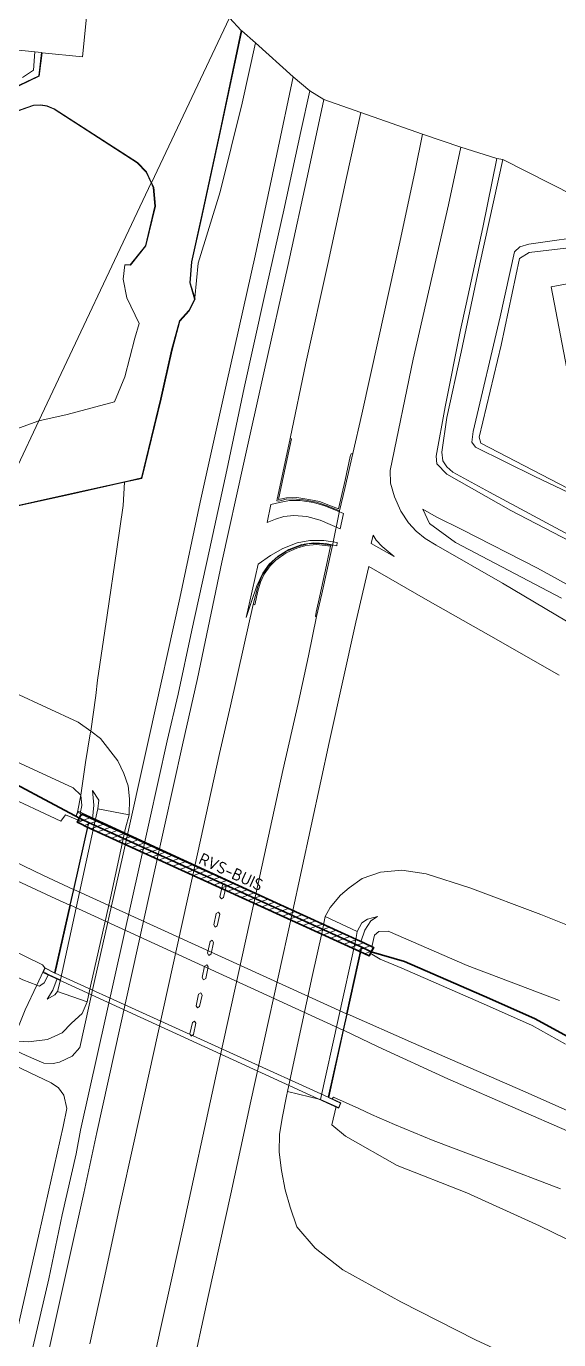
# Model space of a CAD drawing. Header units: metres. Extents: x 112942 to 118371, y 496117 to 499046.
# Drawn here: x 114847.9 to 114960.1, y 497729.2 to 498006 of the extents above; entities that cross this region are included whole.
import ezdxf
from ezdxf.enums import TextEntityAlignment as Align

# ---------------------------------------------------------------- set-up
doc = ezdxf.new("R2010")
doc.units = ezdxf.units.M
for name, color, linetype, lineweight in [('B-WE-OG-TOPOKAART-G', 7, 'Continuous', 18), ('N-WE-KL-DATA_GLASVEZEL-G', 90, 'KL-GLASVEZEL-N', 35), ('N-WE-KL-DATA_KABELGOOT-A', 92, 'Continuous', 18), ('N-WE-KL-DATA_KABELGOOT-G', 90, 'Continuous', 35), ('N-WE-KL-DATA_KABELGOOT-T25', 7, 'Continuous', 25)]:
    doc.layers.add(name, color=color, linetype=linetype, lineweight=lineweight)
doc.styles.add('NLCS-ISO-T25', font='NLCS-ISO.ttf', dxfattribs={"height": 2.5})
doc.linetypes.add('KL-GLASVEZEL-N', pattern='A,4,-1,[101,NLCS.SHX,S=0.5,R=0,X=0,Y=0],-1,4,-1,["G",Standard,S=1,R=0,X=-0.25,Y=-0.5],-1.5', length=12.5)

msp = doc.modelspace()

# ---------------------------------------------------------------- hatches: boundary and pattern name
at = {"layer": 'N-WE-KL-DATA_KABELGOOT-A'}
h = msp.add_hatch(dxfattribs=at)
h.set_pattern_fill('ANSI31', color=256, scale=0.35, style=0)
h.set_pattern_definition([(20, (114185.2475, 497589.5624), (-0.3800699, 1.0442334), [])])
h.paths.add_polyline_path([(114859.554, 497840.059), (114860.274, 497839.706), (114861.456, 497839.127), (114919.031, 497812.855), (114921.047, 497811.894), (114920.186, 497810.088), (114918.185, 497811.043), (114860.602, 497837.319), (114859.394, 497837.91), (114858.674, 497838.262)])

# ---------------------------------------------------------------- linework, layer by layer
at = {"layer": 'B-WE-OG-TOPOKAART-G', "elevation": 0.499}
msp.add_lwpolyline([(114925.401, 497894.316), (114920.598, 497897.038), (114920.986, 497898.754), (114921.645, 497897.756), (114922.874, 497896.356), (114925.401, 497894.316)], close=True, dxfattribs=at)
at = {"layer": 'B-WE-OG-TOPOKAART-G'}
for points in [[(114862.149, 498023.489, -1.095), (114859.793, 497999.578, -1.095), (114851.242, 498000.467, -1.095), (114851.16, 498000.476, -0.643), (114849.757, 498000.622, -0.443), (114811.732, 498004.578, -0.262), (114810.122, 497988.109, -0.262), (114807.377, 497988.418, -0.262), (114807.041, 497987.426, -0.262), (114805.841, 497986.045, -0.262), (114804.454, 497985.344, -0.262), (114802.83, 497985.244, -0.262), (114800.857, 497985.732, -0.262), (114799.769, 497986.811, -0.262), (114799.015, 497988.278, -0.262), (114798.91, 497989.283, -0.262), (114796.215, 497989.492, -0.262), (114797.785, 498005.897, -0.262), (114743.025, 498011.277, -0.262)], [(114842.243, 497991.529, -1.095), (114850.668, 497995.505, -1.095), (114851.242, 498000.467, -1.095), (114859.793, 497999.578, -1.095), (114862.149, 498023.489, -1.095)], [(114882.71, 497956.382, -1.058), (114882.377, 497951.944, -1.058), (114883.379, 497948.505, -1.058), (114882.173, 497946.118, -1.058), (114880.197, 497943.958, -1.058), (114878.546, 497937.823, -1.058), (114876.231, 497927.449, -1.058), (114872.219, 497910.828, -1.058), (114868.592, 497910.019, -1.058), (114857.456, 497907.535, -1.058), (114841.654, 497904.052, -1.058), (114850.591, 497922.844, -0.802), (114856.508, 497924.184, -0.813), (114866.531, 497926.852, -0.813), (114868.695, 497932.15, -0.813), (114870.789, 497940.326, -0.831), (114871.682, 497943.374, -0.954), (114869.077, 497948.793, -0.92), (114868.318, 497952.709, -0.891), (114868.683, 497955.733, -0.831), (114869.787, 497955.724, -0.83), (114869.865, 497955.662, -1.058), (114873.107, 497959.746, -1.058), (114875.141, 497968.12, -1.058), (114874.762, 497972.114, -1.058), (114874.32, 497973.068, -1.058), (114890.771, 498007.823, -0.908), (114893.23, 498005.117, -1.058), (114888.702, 497983.684, -1.058), (114884.765, 497965.564, -1.058), (114882.71, 497956.382, -1.058)], [(114890.771, 498007.823, -0.908), (114874.32, 497973.068, -1.058), (114873.282, 497975.33, -1.095), (114871.353, 497977.315, -1.095), (114853.825, 497988.632, -1.095), (114852.288, 497989.29, -1.095), (114850.956, 497989.512, -1.095), (114849.427, 497989.437, -1.095), (114842.125, 497986.878, -1.095)], [(114811.732, 498004.578, -0.262), (114849.757, 498000.622, -0.443), (114849.442, 497996.79, -0.353), (114847.133, 497995.223, -0.347)], [(114841.654, 497904.052, -1.058), (114857.456, 497907.535, -1.058), (114868.592, 497910.019, -1.058), (114872.219, 497910.828, -1.058), (114876.231, 497927.449, -1.058), (114878.546, 497937.823, -1.058), (114880.197, 497943.958, -1.058), (114882.173, 497946.118, -1.058), (114883.379, 497948.505, -1.058), (114882.377, 497951.944, -1.058), (114882.71, 497956.382, -1.058), (114884.765, 497965.564, -1.058), (114888.702, 497983.684, -1.058), (114893.23, 498005.117, -1.058), (114893.317, 498005.043, -0.909), (114888.8, 497983.663, -0.86), (114884.863, 497965.542, -0.847), (114882.809, 497956.367, -0.893), (114882.478, 497951.955, -0.903), (114883.406, 497948.771, -0.909), (114883.486, 497948.495, -0.91), (114882.256, 497946.061, -0.91)], [(114893.317, 498005.043, -0.909), (114896.226, 498002.562, -0.29), (114893.386, 497989.85, -0.353), (114888.775, 497971.124, -0.407), (114884.144, 497956.119, -0.683), (114883.406, 497948.771, -0.909), (114882.478, 497951.955, -0.903), (114882.809, 497956.367, -0.893), (114884.863, 497965.542, -0.847), (114888.8, 497983.663, -0.86), (114893.317, 498005.043, -0.909)], [(114896.226, 498002.562, -0.29), (114904.15, 497995.367, 0.177), (114900.713, 497979.104, 0.22), (114896.124, 497957.682, 0.187), (114890.194, 497931.013, 0.203), (114884.573, 497905.738, 0.19), (114880.251, 497885.475, 0.21), (114873.875, 497856.559, 0.27), (114868.172, 497830.88, 0.22), (114862.243, 497804.491, 0.22), (114859.231, 497790.771, 0.24), (114857.615, 497789, 0.23), (114854.953, 497787.67, 0.22), (114853.614, 497787.416, 0.27), (114851.586, 497787.504, 0.31), (114847.924, 497789.091, 0.33), (114838.334, 497793.512, 0.33)], [(114844.956, 497792.232, 0.397), (114848.389, 497791.987, 0.363), (114852.387, 497792.514, 0.333), (114855.481, 497793.91, 0.323), (114857.462, 497795.908, 0.45), (114859.667, 497797.945, 0.25), (114860.726, 497800.432, 0.29), (114861.458, 497803.723, 0.22), (114865.659, 497822.347, 0.26), (114868.837, 497837.053, 0.14), (114869.598, 497839.8, 0.26), (114869.684, 497843.223, 0.3), (114869.357, 497845.971, 0.26), (114868.485, 497848.527, 0.18), (114867.194, 497851.233, 0.11), (114863.566, 497855.932, 0.117), (114861.489, 497857.434, 0.107), (114862.54, 497864.971, 0.07), (114862.942, 497868.188, 0.01), (114864.99, 497881.937, -0.13), (114867.019, 497895.794, -0.3), (114868.326, 497905.054, -0.373), (114868.586, 497909.915, -0.876), (114868.614, 497909.921, -0.876), (114872.302, 497910.744, -0.887), (114876.328, 497927.426, -0.89), (114878.643, 497937.799, -0.86), (114880.287, 497943.908, -0.847), (114882.256, 497946.061, -0.91), (114883.486, 497948.495, -0.91), (114883.406, 497948.771, -0.909), (114884.144, 497956.119, -0.683), (114888.775, 497971.124, -0.407), (114893.386, 497989.85, -0.353), (114896.226, 498002.562, -0.29)], [(114842.201, 497991.619, -1.095), (114842.678, 497991.844, -0.716), (114850.576, 497995.571, -0.664), (114851.16, 498000.476, -0.643), (114851.242, 498000.467, -1.095), (114850.668, 497995.505, -1.095), (114842.243, 497991.529, -1.095), (114842.201, 497991.619, -1.095)], [(114847.133, 497995.223, -0.347), (114849.442, 497996.79, -0.353), (114849.757, 498000.622, -0.443), (114851.16, 498000.476, -0.643), (114850.576, 497995.571, -0.664), (114842.678, 497991.844, -0.716)], [(114838.334, 497793.512, 0.33), (114847.924, 497789.091, 0.33), (114851.586, 497787.504, 0.31), (114853.614, 497787.416, 0.27), (114854.953, 497787.67, 0.22), (114857.615, 497789, 0.23), (114859.231, 497790.771, 0.24), (114862.243, 497804.491, 0.22), (114868.172, 497830.88, 0.22), (114873.875, 497856.559, 0.27), (114880.251, 497885.475, 0.21), (114884.573, 497905.738, 0.19), (114890.194, 497931.013, 0.203), (114896.124, 497957.682, 0.187), (114900.713, 497979.104, 0.22), (114904.15, 497995.367, 0.177)], [(114904.15, 497995.367, 0.177), (114907.694, 497992.397, 0.323), (114905.751, 497983.864, 0.317), (114902.155, 497967.258, 0.323), (114898.075, 497948.903, 0.323), (114893.857, 497929.861, 0.347), (114890.152, 497912.463, 0.353), (114886.541, 497895.691, 0.373), (114882.777, 497878.749, 0.333), (114879.909, 497865.284, 0.393), (114877.624, 497855.444, 0.33), (114871.911, 497829.717, 0.31), (114859.345, 497773.39, 0.3), (114858.41, 497768.381, 0.323), (114855.504, 497755.52, 0.33), (114852.688, 497742.009, 0.363), (114849.282, 497727.537, 0.353)], [(114849.282, 497727.537, 0.353), (114852.688, 497742.009, 0.363), (114855.504, 497755.52, 0.33), (114858.41, 497768.381, 0.323), (114859.345, 497773.39, 0.3), (114871.911, 497829.717, 0.31), (114877.624, 497855.444, 0.33), (114879.909, 497865.284, 0.393), (114882.777, 497878.749, 0.333), (114886.541, 497895.691, 0.373), (114890.152, 497912.463, 0.353), (114893.857, 497929.861, 0.347), (114898.075, 497948.903, 0.323), (114902.155, 497967.258, 0.323), (114905.751, 497983.864, 0.317), (114907.694, 497992.397, 0.323)], [(114907.694, 497992.397, 0.323), (114910.588, 497990.606, 0.48), (114907.366, 497975.507, 0.523), (114903.088, 497955.794, 0.543), (114898.136, 497933.613, 0.57), (114893.673, 497913.74, 0.56), (114889.138, 497893.095, 0.547), (114883.987, 497868.601, 0.55), (114880.803, 497854.601, 0.48), (114875.138, 497828.855, 0.48), (114862.751, 497772.891, 0.49), (114860.02, 497760.093, 0.553), (114856.601, 497744.641, 0.523), (114850.873, 497718.728, 0.497)], [(114850.873, 497718.728, 0.497), (114856.601, 497744.641, 0.523), (114860.02, 497760.093, 0.553), (114862.751, 497772.891, 0.49), (114875.138, 497828.855, 0.48), (114880.803, 497854.601, 0.48), (114883.987, 497868.601, 0.55), (114889.138, 497893.095, 0.547), (114893.673, 497913.74, 0.56), (114898.136, 497933.613, 0.57), (114903.088, 497955.794, 0.543), (114907.366, 497975.507, 0.523), (114910.588, 497990.606, 0.48)], [(114910.588, 497990.606, 0.48), (114918.394, 497987.884, 0.66), (114915.415, 497974.163, 0.737), (114911.556, 497956.223, 0.727), (114906.788, 497935.016, 0.723), (114903.53, 497919.147, 0.717), (114900.717, 497906.013, 0.763), (114901.137, 497905.942, 0.763), (114902.673, 497906.338, 0.767), (114904.079, 497906.416, 0.76), (114906.307, 497906.222, 0.747), (114909.101, 497905.727, 0.753), (114911.294, 497904.965, 0.747), (114913.93, 497903.911, 0.727), (114912.423, 497896.615, 0.727), (114909.61, 497897.045, 0.757), (114907.263, 497896.97, 0.757), (114904.992, 497896.333, 0.767), (114902.638, 497895.301, 0.793), (114900.466, 497893.852, 0.787), (114898.966, 497892.331, 0.797), (114897.605, 497890.329, 0.8), (114896.675, 497887.935, 0.77), (114895.751, 497884.171, 0.74), (114893.729, 497875.382, 0.713), (114890.954, 497862.798, 0.697), (114888.665, 497852.743, 0.63), (114882.897, 497826.507, 0.61), (114870.627, 497771.051, 0.66), (114867.621, 497757.398, 0.747), (114864.314, 497742.052, 0.723), (114861.334, 497728.342, 0.73)], [(114844.093, 497987.462, -0.719), (114849.446, 497989.337, -0.719), (114850.95, 497989.412, -0.719), (114852.26, 497989.193, -0.719), (114853.778, 497988.544, -0.763), (114871.29, 497977.237, -0.763), (114873.202, 497975.269, -0.763), (114874.229, 497973.026, -0.814), (114850.591, 497922.844, -0.802), (114838.662, 497918.605, -0.897)], [(114844.093, 497987.462, -0.719), (114842.158, 497986.784, -1.095), (114842.125, 497986.878, -1.095), (114849.427, 497989.437, -1.095), (114850.956, 497989.512, -1.095), (114852.288, 497989.29, -1.095), (114853.825, 497988.632, -1.095), (114871.353, 497977.315, -1.095), (114873.282, 497975.33, -1.095), (114874.32, 497973.068, -1.058), (114874.229, 497973.026, -0.814), (114873.202, 497975.269, -0.763), (114871.29, 497977.237, -0.763), (114853.778, 497988.544, -0.763), (114852.26, 497989.193, -0.719), (114850.95, 497989.412, -0.719), (114849.446, 497989.337, -0.719), (114844.093, 497987.462, -0.719)], [(114918.394, 497987.884, 0.66), (114931.427, 497983.304, 0.537), (114929.881, 497975.633, 0.593), (114926.614, 497960.5, 0.587), (114922.132, 497940.146, 0.633), (114918.655, 497924.305, 0.7), (114916.702, 497916.007, 0.747), (114916.383, 497915.932, 0.76), (114916.192, 497915.344, 0.843), (114915.091, 497910.353, 0.833), (114913.694, 497904.305, 0.853), (114911.691, 497905.081, 0.847), (114909.676, 497905.848, 0.857), (114907.485, 497906.326, 0.87), (114904.93, 497906.687, 0.877), (114902.759, 497906.64, 0.83), (114901.055, 497906.278, 0.863), (114902.099, 497911.274, 0.853), (114903.791, 497919.061, 0.81), (114903.53, 497919.147, 0.717), (114906.788, 497935.016, 0.723), (114911.556, 497956.223, 0.727), (114915.415, 497974.163, 0.737), (114918.394, 497987.884, 0.66)], [(114873.481, 497718.942, 0.7), (114876.151, 497731.112, 0.72), (114878.603, 497742.202, 0.72), (114880.956, 497753.026, 0.733), (114883.534, 497764.676, 0.747), (114885.128, 497772.119, 0.763), (114888.696, 497788.588, 0.65), (114895.769, 497820.887, 0.65), (114902.011, 497849.211, 0.65), (114905.193, 497863.307, 0.737), (114907.384, 497873.312, 0.763), (114909.092, 497881.604, 0.77), (114910.183, 497886.426, 0.75), (114912.423, 497896.615, 0.727), (114913.93, 497903.911, 0.727), (114915.006, 497908.608, 0.727), (114916.702, 497916.007, 0.747), (114918.655, 497924.305, 0.7), (114922.132, 497940.146, 0.633), (114926.614, 497960.5, 0.587), (114929.881, 497975.633, 0.593), (114931.427, 497983.304, 0.537), (114939.487, 497980.535, 0.59), (114936.902, 497968.379, 0.614), (114929.461, 497935.85, 0.554), (114924.566, 497912.375, 0.494), (114924.651, 497909.73, 0.491), (114925.513, 497906.857, 0.485), (114926.847, 497903.87, 0.506), (114928.423, 497901.365, 0.515), (114930.087, 497899.596, 0.5), (114931.976, 497898.086, 0.509), (114934.315, 497896.694, 0.539), (114948.232, 497888.65, 0.71), (114964.013, 497879.332, 1.031)], [(114964.013, 497879.332, 1.031), (114948.232, 497888.65, 0.71), (114934.315, 497896.694, 0.539), (114931.976, 497898.086, 0.509), (114930.087, 497899.596, 0.5), (114928.423, 497901.365, 0.515), (114926.847, 497903.87, 0.506), (114925.513, 497906.857, 0.485), (114924.651, 497909.73, 0.491), (114924.566, 497912.375, 0.494), (114929.461, 497935.85, 0.554), (114936.902, 497968.379, 0.614), (114939.487, 497980.535, 0.59), (114947.076, 497978.199, -0.529), (114944.085, 497963.609, -0.485), (114940.582, 497947.485, -0.534), (114939.439, 497942.081, -0.644), (114936.162, 497925.798, -0.609), (114934.257, 497915.455, -0.609), (114934.45, 497913.834, -0.609), (114936.539, 497911.631, -0.609), (114950.033, 497903.945, -0.739), (114969.596, 497893.756, -0.718)], [(114969.596, 497893.756, -0.718), (114950.033, 497903.945, -0.739), (114936.539, 497911.631, -0.609), (114934.45, 497913.834, -0.609), (114934.257, 497915.455, -0.609), (114936.162, 497925.798, -0.609), (114939.439, 497942.081, -0.644), (114940.582, 497947.485, -0.534), (114944.085, 497963.609, -0.485), (114947.076, 497978.199, -0.529)], [(114947.076, 497978.199, -0.529), (114948.351, 497977.965, -1.07), (114943.483, 497955.966, -1.07), (114939.529, 497937.382, -1.07), (114936.559, 497923.576, -1.07), (114935.51, 497916.295, -1.07), (114935.662, 497914.424, -1.07), (114936.5, 497913.198, -1.07), (114937.818, 497912.052, -1.07), (114945.487, 497907.837, -1.07), (114963.174, 497898.358, -1.07)], [(114963.174, 497898.358, -1.07), (114945.487, 497907.837, -1.07), (114937.818, 497912.052, -1.07), (114936.5, 497913.198, -1.07), (114935.662, 497914.424, -1.07), (114935.51, 497916.295, -1.07), (114936.559, 497923.576, -1.07), (114939.529, 497937.382, -1.07), (114943.483, 497955.966, -1.07), (114948.351, 497977.965, -1.07), (114978.551, 497962.627, -1.07)], [(114850.591, 497922.844, -0.802), (114874.229, 497973.026, -0.814), (114874.664, 497972.088, -0.82), (114875.04, 497968.127, -0.83), (114873.015, 497959.791, -0.83), (114869.787, 497955.724, -0.83), (114868.683, 497955.733, -0.831), (114868.318, 497952.709, -0.891), (114869.077, 497948.793, -0.92), (114871.682, 497943.374, -0.954), (114870.789, 497940.326, -0.831), (114868.695, 497932.15, -0.813), (114866.531, 497926.852, -0.813), (114856.508, 497924.184, -0.813), (114850.591, 497922.844, -0.802)], [(114874.229, 497973.026, -0.814), (114874.32, 497973.068, -1.058), (114874.762, 497972.114, -1.058), (114875.141, 497968.12, -1.058), (114873.107, 497959.746, -1.058), (114869.865, 497955.662, -1.058), (114869.787, 497955.724, -0.83), (114873.015, 497959.791, -0.83), (114875.04, 497968.127, -0.83), (114874.664, 497972.088, -0.82), (114874.229, 497973.026, -0.814)], [(114970.765, 497903.726, -1.07), (114955.049, 497911.136, -1.07), (114942.591, 497917.292, -1.07), (114941.765, 497918.367, -1.07), (114942.07, 497920.596, -1.07), (114947.74, 497944.771, -1.07), (114950.819, 497958.513, -1.07), (114951.922, 497959.532, -1.07), (114953.84, 497960.109, -1.07), (114967.624, 497962.088, -1.07)], [(114967.624, 497962.088, -1.07), (114953.84, 497960.109, -1.07), (114951.922, 497959.532, -1.07), (114950.819, 497958.513, -1.07), (114947.74, 497944.771, -1.07), (114942.07, 497920.596, -1.07), (114941.765, 497918.367, -1.07), (114942.591, 497917.292, -1.07), (114955.049, 497911.136, -1.07), (114970.765, 497903.726, -1.07)], [(114967.541, 497959.949, -0.747), (114953.873, 497958.349, -0.721), (114951.849, 497957.11, -0.652), (114947.995, 497938.837, -0.649), (114943.317, 497919.433, -0.693), (114943.706, 497918.159, -0.718), (114961.963, 497908.692, -0.765)], [(114961.963, 497908.692, -0.765), (114943.706, 497918.159, -0.718), (114943.317, 497919.433, -0.693), (114947.995, 497938.837, -0.649), (114951.849, 497957.11, -0.652), (114953.873, 497958.349, -0.721), (114967.541, 497959.949, -0.747)], [(115059.089, 497917.64, -1.018), (115063.75, 497894.161, -0.88), (115043.229, 497890.135, -0.943), (115042.703, 497890.02, -0.982), (115042.355, 497889.944, -1.007), (115039.31, 497889.506, -0.964), (115039.048, 497889.468, -0.96), (115031.429, 497887.983, -0.94), (114968.807, 497912.301, -1.058), (114966.056, 497911.916, -0.92), (114958.497, 497951.13, -1.098), (114989.077, 497956.805, -1.037), (115059.089, 497917.64, -1.018)], [(114989.077, 497956.805, -1.037), (114958.497, 497951.13, -1.098), (114966.056, 497911.916, -0.92)], [(114882.256, 497946.061, -0.91), (114880.287, 497943.908, -0.847), (114878.643, 497937.799, -0.86), (114876.328, 497927.426, -0.89), (114872.302, 497910.744, -0.887), (114868.614, 497909.921, -0.876), (114868.586, 497909.915, -0.876), (114857.478, 497907.437, -0.843), (114841.676, 497903.954, -0.879)], [(114838.662, 497918.605, -0.897), (114850.591, 497922.844, -0.802), (114841.654, 497904.052, -1.058)], [(114913.93, 497903.911, 0.727), (114911.294, 497904.965, 0.747), (114909.101, 497905.727, 0.753), (114906.307, 497906.222, 0.747), (114904.079, 497906.416, 0.76), (114902.673, 497906.338, 0.767), (114901.137, 497905.942, 0.763), (114900.717, 497906.013, 0.763), (114903.53, 497919.147, 0.717), (114903.791, 497919.061, 0.81), (114902.099, 497911.274, 0.853), (114901.055, 497906.278, 0.863), (114902.759, 497906.64, 0.83), (114904.93, 497906.687, 0.877), (114907.485, 497906.326, 0.87), (114909.676, 497905.848, 0.857), (114911.691, 497905.081, 0.847), (114913.694, 497904.305, 0.853), (114915.091, 497910.353, 0.833), (114916.192, 497915.344, 0.843), (114916.383, 497915.932, 0.76), (114916.702, 497916.007, 0.747), (114915.006, 497908.608, 0.727), (114913.93, 497903.911, 0.727)], [(114841.676, 497903.954, -0.879), (114857.478, 497907.437, -0.843), (114868.586, 497909.915, -0.876), (114868.326, 497905.054, -0.373), (114867.019, 497895.794, -0.3), (114864.99, 497881.937, -0.13), (114862.942, 497868.188, 0.01), (114862.54, 497864.971, 0.07), (114861.489, 497857.434, 0.107), (114858.853, 497859.34, 0.01), (114838.742, 497868.622, -0.027), (114827.355, 497873.84, -0.043), (114841.676, 497903.954, -0.879)], [(114914.772, 497903.314, 0.733), (114914.067, 497900.118, 0.733), (114909.819, 497901.924, 0.743), (114907.054, 497902.685, 0.747), (114904.303, 497902.942, 0.753), (114902.211, 497902.719, 0.76), (114900.401, 497902.179, 0.76), (114898.688, 497901.42, 0.707), (114899.476, 497905.233, 0.73), (114901.27, 497905.684, 0.76), (114903.372, 497906.095, 0.753), (114905.596, 497906.088, 0.753), (114908.413, 497905.666, 0.733), (114910.853, 497904.951, 0.733), (114913.397, 497903.914, 0.733), (114914.772, 497903.314, 0.733)], [(114982.827, 497876.866, -0.145), (114955.659, 497891.83, -0.247), (114939.669, 497899.994, -0.229), (114934.313, 497902.637, -0.146), (114931.483, 497904.293, 0.108), (114932.857, 497901.208, 0.312), (114938.374, 497897.221, 0.41), (114960.682, 497885.522, 0.542)], [(114960.682, 497885.522, 0.542), (114938.374, 497897.221, 0.41), (114932.857, 497901.208, 0.312), (114931.483, 497904.293, 0.108), (114934.313, 497902.637, -0.146), (114939.669, 497899.994, -0.229), (114955.659, 497891.83, -0.247), (114982.827, 497876.866, -0.145)], [(114861.334, 497728.342, 0.73), (114864.314, 497742.052, 0.723), (114867.621, 497757.398, 0.747), (114870.627, 497771.051, 0.66), (114882.897, 497826.507, 0.61), (114888.665, 497852.743, 0.63), (114890.954, 497862.798, 0.697), (114893.729, 497875.382, 0.713), (114895.751, 497884.171, 0.74), (114896.059, 497884.13, 0.853), (114896.688, 497886.942, 0.847), (114897.266, 497888.891, 0.833), (114898.074, 497890.592, 0.85), (114899.304, 497892.291, 0.847), (114900.509, 497893.497, 0.867), (114902.69, 497895.033, 0.87), (114904.902, 497896.07, 0.863), (114906.821, 497896.632, 0.853), (114909.133, 497896.838, 0.833), (114912.032, 497896.448, 0.86), (114911.186, 497892.435, 0.867), (114909.765, 497886.004, 0.883)], [(114894.255, 497881.401, 0.727), (114896.791, 497892.687, 0.743), (114899.352, 497894.491, 0.743), (114901.954, 497895.945, 0.773), (114905.011, 497897.16, 0.76), (114907.665, 497897.647, 0.747), (114910.632, 497897.634, 0.717), (114913.433, 497897.224, 0.697), (114913.328, 497896.511, 0.697), (114910.962, 497897.056, 0.7), (114908.525, 497897.181, 0.727), (114905.966, 497896.801, 0.743), (114903.229, 497895.753, 0.77), (114900.992, 497894.364, 0.787), (114899.09, 497892.652, 0.78), (114897.763, 497890.778, 0.777), (114896.466, 497888.117, 0.777), (114895.34, 497884.809, 0.777), (114894.255, 497881.401, 0.727)], [(114912.423, 497896.615, 0.727), (114910.183, 497886.426, 0.75), (114909.092, 497881.604, 0.77), (114908.852, 497881.65, 0.77), (114909.026, 497882.525, 0.883), (114909.765, 497886.004, 0.883), (114911.186, 497892.435, 0.867), (114912.032, 497896.448, 0.86), (114909.133, 497896.838, 0.833), (114906.821, 497896.632, 0.853), (114904.902, 497896.07, 0.863), (114902.69, 497895.033, 0.87), (114900.509, 497893.497, 0.867), (114899.304, 497892.291, 0.847), (114898.074, 497890.592, 0.85), (114897.266, 497888.891, 0.833), (114896.688, 497886.942, 0.847), (114896.059, 497884.13, 0.853), (114895.751, 497884.171, 0.74), (114896.675, 497887.935, 0.77), (114897.605, 497890.329, 0.8), (114898.966, 497892.331, 0.797), (114900.466, 497893.852, 0.787), (114902.638, 497895.301, 0.793), (114904.992, 497896.333, 0.767), (114907.263, 497896.97, 0.757), (114909.61, 497897.045, 0.757), (114912.423, 497896.615, 0.727)], [(114882.525, 497721.195, 0.452), (114886.244, 497738.292, 0.5), (114890.992, 497759.97, 0.518), (114895.237, 497779.449, 0.52), (114903.844, 497818.704, 0.53), (114909.98, 497846.946, 0.52), (114911.731, 497855.05, 0.521), (114917.35, 497880.452, 0.512), (114920.069, 497892.159, 0.458), (114932.032, 497885.311, 0.527), (114945.809, 497877.495, 0.608), (114960.222, 497869.257, 0.965)], [(114960.222, 497869.257, 0.965), (114945.809, 497877.495, 0.608), (114932.032, 497885.311, 0.527), (114920.069, 497892.159, 0.458), (114917.35, 497880.452, 0.512), (114911.731, 497855.05, 0.521), (114909.98, 497846.946, 0.52), (114903.844, 497818.704, 0.53), (114895.237, 497779.449, 0.52), (114890.992, 497759.97, 0.518), (114886.244, 497738.292, 0.5), (114882.525, 497721.195, 0.452)], [(114909.765, 497886.004, 0.883), (114909.026, 497882.525, 0.883), (114908.852, 497881.65, 0.77), (114909.092, 497881.604, 0.77), (114907.384, 497873.312, 0.763), (114905.193, 497863.307, 0.737), (114902.011, 497849.211, 0.65), (114895.769, 497820.887, 0.65), (114888.696, 497788.588, 0.65), (114885.128, 497772.119, 0.763), (114883.534, 497764.676, 0.747), (114880.956, 497753.026, 0.733), (114878.603, 497742.202, 0.72), (114876.151, 497731.112, 0.72), (114873.481, 497718.942, 0.7)], [(114827.355, 497873.84, -0.043), (114838.742, 497868.622, -0.027), (114858.853, 497859.34, 0.01), (114861.489, 497857.434, 0.107), (114861.414, 497856.893, 0.303), (114860.387, 497850.888, 3.08), (114859.386, 497843.971, 6.376), (114857.784, 497845.551, 6.26), (114831.852, 497857.494, 6.203), (114821.837, 497862.181, 6.2), (114827.355, 497873.84, -0.043)], [(114821.837, 497862.181, 6.2), (114831.852, 497857.494, 6.203), (114857.784, 497845.551, 6.26), (114859.386, 497843.971, 6.376), (114858.717, 497840.378, 6.454), (114858.394, 497839.513, 6.526), (114859.834, 497838.808, 6.548), (114859.437, 497838.528, 6.572), (114856.149, 497839.864, 6.527), (114855.209, 497838.511, 6.554), (114830.56, 497849.986, 6.62), (114818.738, 497855.635, 6.615), (114821.837, 497862.181, 6.2)], [(114862.974, 497841.114, 4.871), (114863.182, 497842.954, 4.758), (114861.87, 497844.942, 4.741), (114862.124, 497841.873, 4.709), (114861.864, 497838.887, 4.71), (114859.308, 497840.098, 6.379), (114859.607, 497841.804, 6.49), (114859.386, 497843.971, 6.376), (114860.387, 497850.888, 3.08), (114861.414, 497856.893, 0.303), (114861.489, 497857.434, 0.107), (114863.566, 497855.932, 0.117), (114867.194, 497851.233, 0.11), (114868.485, 497848.527, 0.18), (114869.357, 497845.971, 0.26), (114869.684, 497843.223, 0.3), (114869.598, 497839.8, 0.26), (114862.974, 497841.114, 4.871)], [(114818.738, 497855.635, 6.615), (114830.56, 497849.986, 6.62), (114855.209, 497838.511, 6.554), (114856.149, 497839.864, 6.527), (114859.437, 497838.528, 6.572), (114859.834, 497838.808, 6.548), (114861.029, 497838.223, 6.613), (114857.859, 497824.128, 6.903), (114851.581, 497827.078, 6.803), (114841.17, 497832.031, 6.788), (114820.808, 497841.47, 6.885), (114813.641, 497844.866, 6.904), (114818.738, 497855.635, 6.615)], [(114813.641, 497844.866, 6.904), (114820.808, 497841.47, 6.885), (114841.17, 497832.031, 6.788), (114851.581, 497827.078, 6.803), (114857.859, 497824.128, 6.903), (114857.114, 497820.813, 6.897), (114854.179, 497822.138, 6.812), (114847.959, 497825, 6.821), (114838.224, 497829.54, 6.845), (114825.295, 497835.721, 6.873), (114812.298, 497842.027, 6.871), (114813.641, 497844.866, 6.904)], [(114859.386, 497843.971, 6.376), (114859.607, 497841.804, 6.49), (114859.308, 497840.098, 6.379), (114858.717, 497840.378, 6.454), (114859.386, 497843.971, 6.376)], [(114862.974, 497841.114, 4.871), (114862.467, 497838.62, 4.709), (114861.864, 497838.887, 4.71), (114862.124, 497841.873, 4.709), (114861.87, 497844.942, 4.741), (114863.182, 497842.954, 4.758), (114862.974, 497841.114, 4.871)], [(114812.298, 497842.027, 6.871), (114825.295, 497835.721, 6.873), (114838.224, 497829.54, 6.845), (114847.959, 497825, 6.821), (114854.179, 497822.138, 6.812), (114857.114, 497820.813, 6.897), (114853.896, 497806.505, 6.617), (114851.853, 497807.579, 6.667), (114851.339, 497808.212, 6.476), (114833.515, 497816.895, 6.521), (114811.629, 497827.561, 6.624), (114806.568, 497829.922, 6.62), (114812.298, 497842.027, 6.871)], [(114913.69, 497778.026, 6.637), (114851.414, 497806.6, 6.78), (114851.875, 497807.511, 6.667), (114853.93, 497806.43, 6.617), (114857.163, 497820.802, 6.897), (114857.908, 497824.117, 6.903), (114861.086, 497838.251, 6.613), (114858.457, 497839.538, 6.526), (114858.86, 497840.616, 6.72), (114921.209, 497811.853, 6.667), (114920.721, 497810.997, 6.587), (114918.573, 497812.021, 6.6), (114915.475, 497797.9, 6.86), (114914.715, 497794.436, 6.794), (114911.604, 497780.255, 6.497), (114914.13, 497779.075, 6.517), (114913.69, 497778.026, 6.637)], [(114862.467, 497838.62, 4.709), (114855.11, 497805.031, 4.672), (114854.393, 497805.363, 4.724), (114852.576, 497806.205, 6.41), (114851.458, 497806.797, 6.479), (114851.853, 497807.579, 6.667), (114853.896, 497806.505, 6.617), (114857.114, 497820.813, 6.897), (114857.859, 497824.128, 6.903), (114861.029, 497838.223, 6.613), (114859.834, 497838.808, 6.548), (114858.394, 497839.513, 6.526), (114858.717, 497840.378, 6.454), (114859.308, 497840.098, 6.379), (114861.864, 497838.887, 4.71), (114862.467, 497838.62, 4.709)], [(114854.5, 497802.617, 4.721), (114855.11, 497805.031, 4.672), (114862.467, 497838.62, 4.709), (114862.974, 497841.114, 4.871), (114869.598, 497839.8, 0.26), (114868.837, 497837.053, 0.14), (114865.659, 497822.347, 0.26), (114861.458, 497803.723, 0.22), (114860.726, 497800.432, 0.29), (114854.5, 497802.617, 4.721)], [(114918.51, 497811.97, 6.6), (114915.426, 497797.91, 6.86), (114857.957, 497824.106, 6.903), (114861.127, 497838.201, 6.613), (114918.51, 497811.97, 6.6)], [(114806.568, 497829.922, 6.62), (114811.629, 497827.561, 6.624), (114833.515, 497816.895, 6.521), (114851.339, 497808.212, 6.476), (114851.853, 497807.579, 6.667), (114851.458, 497806.797, 6.479), (114850.143, 497803.934, 6.42), (114847.21, 497805.039, 6.393), (114838.15, 497809.389, 6.32), (114821.602, 497816.826, 6.363), (114804.293, 497825.116, 6.311), (114806.568, 497829.922, 6.62)], [(114972.128, 497812.472, -0.18), (114956.356, 497818.799, -0.24), (114941.385, 497824.423, -0.303), (114932.153, 497827.377, -0.25), (114927.049, 497828.196, -0.18), (114922.536, 497827.733, -0.073), (114918.692, 497826.394, 0.097), (114915.942, 497824.476, 0.25), (114914.096, 497822.888, 0.33), (114911.964, 497820.319, 0.39), (114910.916, 497818.43, 0.37), (114910.235, 497815.139, 0.39), (114908.172, 497805.759, 0.36), (114904.776, 497790.107, 0.38), (114902.979, 497781.493, 0.412), (114902.778, 497780.531, 0.42), (114901.902, 497776.26, 0.45), (114901.287, 497772.553, 0.453), (114901.227, 497768.731, 0.417), (114901.722, 497764.852, 0.41), (114902.475, 497760.77, 0.387), (114903.545, 497757.13, 0.41), (114904.924, 497753.031, 0.28), (114908.791, 497748.526, 0.17), (114914.64, 497743.928, 0.02), (114926.83, 497737.199, 0.04), (114942.555, 497729.168, -0.18)], [(114960.274, 497800.703, 6.173), (114940.834, 497808.047, 6.087), (114924.183, 497815.307, 5.999), (114922.192, 497815.247, 6.11), (114921.288, 497814.459, 6.364), (114920.737, 497812.013, 6.505), (114918.417, 497813.072, 4.84), (114919.233, 497815.53, 4.98), (114920.486, 497817.482, 4.69), (114921.939, 497818.386, 4.626), (114919.793, 497817.856, 4.52), (114918.632, 497817.037, 4.6), (114917.663, 497815.246, 4.66), (114910.916, 497818.43, 0.37), (114911.964, 497820.319, 0.39), (114914.096, 497822.888, 0.33), (114915.942, 497824.476, 0.25), (114918.692, 497826.394, 0.097), (114922.536, 497827.733, -0.073), (114927.049, 497828.196, -0.18), (114932.153, 497827.377, -0.25), (114941.385, 497824.423, -0.303), (114956.356, 497818.799, -0.24), (114972.128, 497812.472, -0.18)], [(114804.293, 497825.116, 6.311), (114821.602, 497816.826, 6.363), (114838.15, 497809.389, 6.32), (114847.21, 497805.039, 6.393), (114850.143, 497803.934, 6.42), (114847.701, 497798.754, 3.733), (114845.203, 497792.61, 0.5), (114828.444, 497800.429, 0.65), (114799.471, 497814.786, 0.753), (114799.417, 497814.813, 0.753), (114804.293, 497825.116, 6.311)], [(114889.73, 497825.279, 0.64), (114890.019, 497824.825, 0.643), (114889.477, 497822.383, 0.55), (114889.024, 497822.095, 0.546), (114888.735, 497822.548, 0.55), (114889.277, 497824.99, 0.64), (114889.73, 497825.279, 0.64)], [(114888.735, 497822.548, 0.55), (114889.024, 497822.095, 0.546), (114889.477, 497822.383, 0.55), (114890.019, 497824.825, 0.643), (114889.73, 497825.279, 0.64), (114889.277, 497824.99, 0.64), (114888.735, 497822.548, 0.55)], [(114853.994, 497806.483, 6.617), (114857.212, 497820.791, 6.897), (114914.666, 497794.446, 6.794), (114911.563, 497780.304, 6.497), (114853.994, 497806.483, 6.617)], [(114888.416, 497819.328, 0.543), (114888.703, 497818.874, 0.546), (114888.156, 497816.453, 0.476), (114887.702, 497816.166, 0.476), (114887.415, 497816.62, 0.47), (114887.962, 497819.041, 0.54), (114888.416, 497819.328, 0.543)], [(114887.415, 497816.62, 0.47), (114887.702, 497816.166, 0.476), (114888.156, 497816.453, 0.476), (114888.703, 497818.874, 0.546), (114888.416, 497819.328, 0.543), (114887.962, 497819.041, 0.54), (114887.415, 497816.62, 0.47)], [(114910.916, 497818.43, 0.37), (114917.663, 497815.246, 4.66), (114917.364, 497813.552, 4.825), (114909.925, 497779.846, 4.491), (114902.979, 497781.493, 0.412), (114904.776, 497790.107, 0.38), (114908.172, 497805.759, 0.36), (114910.235, 497815.139, 0.39), (114910.916, 497818.43, 0.37)], [(114918.417, 497813.072, 4.84), (114917.364, 497813.552, 4.825), (114917.663, 497815.246, 4.66), (114918.632, 497817.037, 4.6), (114919.793, 497817.856, 4.52), (114921.939, 497818.386, 4.626), (114920.486, 497817.482, 4.69), (114919.233, 497815.53, 4.98), (114918.417, 497813.072, 4.84)], [(114887.102, 497813.391, 0.53), (114887.393, 497812.939, 0.53), (114886.863, 497810.505, 0.56), (114886.41, 497810.215, 0.56), (114886.12, 497810.667, 0.56), (114886.65, 497813.101, 0.53), (114887.102, 497813.391, 0.53)], [(114886.12, 497810.667, 0.56), (114886.41, 497810.215, 0.56), (114886.863, 497810.505, 0.56), (114887.393, 497812.939, 0.53), (114887.102, 497813.391, 0.53), (114886.65, 497813.101, 0.53), (114886.12, 497810.667, 0.56)], [(114920.737, 497812.013, 6.505), (114921.115, 497811.841, 6.508), (114920.741, 497810.932, 6.502), (114920.492, 497811.05, 6.545), (114918.608, 497811.949, 6.6), (114915.524, 497797.889, 6.86), (114914.764, 497794.425, 6.794), (114911.661, 497780.283, 6.497), (114912.379, 497779.948, 6.531), (114914.195, 497779.1, 6.37), (114913.768, 497778.083, 6.295), (114913.211, 497778.339, 6.223), (114909.925, 497779.846, 4.491), (114917.364, 497813.552, 4.825), (114918.417, 497813.072, 4.84), (114920.737, 497812.013, 6.505)], [(114961.531, 497791.508, 6.644), (114954.486, 497795.459, 6.542), (114944.895, 497799.718, 6.509), (114927.058, 497807.546, 6.527), (114922.495, 497809.391, 6.581), (114920.351, 497810.652, 6.545), (114920.492, 497811.05, 6.545), (114920.741, 497810.932, 6.502), (114921.115, 497811.841, 6.508), (114920.737, 497812.013, 6.505), (114921.288, 497814.459, 6.364), (114922.192, 497815.247, 6.11), (114924.183, 497815.307, 5.999), (114940.834, 497808.047, 6.087), (114960.274, 497800.703, 6.173)], [(114797.296, 497810.332, 0.11), (114809.077, 497804.52, 0.127), (114827.535, 497795.581, 0.117), (114840.902, 497789.203, 0.137), (114848.632, 497785.549, 0.17), (114853.198, 497783.381, 0.22), (114854.733, 497782.288, 0.24), (114855.854, 497780.733, 0.25), (114856.468, 497777.941, 0.25), (114855.684, 497774.161, 0.24), (114850.647, 497751.688, 0.24), (114846.498, 497733.335, 0.253), (114842.988, 497717.186, 0.273)], [(114971.258, 497773.385, 6.908), (114952.513, 497781.63, 6.851), (114929.485, 497791.73, 6.83), (114915.524, 497797.889, 6.86), (114918.608, 497811.949, 6.6), (114920.492, 497811.05, 6.545), (114920.351, 497810.652, 6.545), (114922.495, 497809.391, 6.581), (114927.058, 497807.546, 6.527), (114944.895, 497799.718, 6.509), (114954.486, 497795.459, 6.542), (114961.531, 497791.508, 6.644)], [(114885.954, 497808.226, 0.55), (114886.246, 497807.775, 0.55), (114885.73, 497805.359, 0.51), (114885.279, 497805.067, 0.51), (114884.987, 497805.518, 0.51), (114885.503, 497807.934, 0.55), (114885.954, 497808.226, 0.55)], [(114884.987, 497805.518, 0.51), (114885.279, 497805.067, 0.51), (114885.73, 497805.359, 0.51), (114886.246, 497807.775, 0.55), (114885.954, 497808.226, 0.55), (114885.503, 497807.934, 0.55), (114884.987, 497805.518, 0.51)], [(114847.701, 497798.754, 3.733), (114850.143, 497803.934, 6.42), (114850.734, 497803.712, 6.393), (114851.001, 497803.907, 6.397), (114851.694, 497804.411, 6.393), (114852.576, 497806.205, 6.41), (114854.393, 497805.363, 4.724), (114853.548, 497802.906, 4.825), (114852.352, 497800.975, 4.747), (114853.956, 497801.923, 4.747), (114854.5, 497802.617, 4.721), (114860.726, 497800.432, 0.29), (114859.667, 497797.945, 0.25), (114857.462, 497795.908, 0.45), (114855.481, 497793.91, 0.323), (114852.387, 497792.514, 0.333), (114848.389, 497791.987, 0.363), (114844.956, 497792.232, 0.397)], [(114852.576, 497806.205, 6.41), (114851.694, 497804.411, 6.393), (114851.001, 497803.907, 6.397), (114850.734, 497803.712, 6.393), (114850.143, 497803.934, 6.42), (114851.458, 497806.797, 6.479), (114852.576, 497806.205, 6.41)], [(114854.5, 497802.617, 4.721), (114853.956, 497801.923, 4.747), (114852.352, 497800.975, 4.747), (114853.548, 497802.906, 4.825), (114854.393, 497805.363, 4.724), (114855.11, 497805.031, 4.672), (114854.5, 497802.617, 4.721)], [(114884.679, 497802.307, 0.53), (114884.968, 497801.853, 0.53), (114884.43, 497799.431, 0.46), (114883.977, 497799.143, 0.46), (114883.688, 497799.596, 0.46), (114884.226, 497802.018, 0.53), (114884.679, 497802.307, 0.53)], [(114883.688, 497799.596, 0.46), (114883.977, 497799.143, 0.46), (114884.43, 497799.431, 0.46), (114884.968, 497801.853, 0.53), (114884.679, 497802.307, 0.53), (114884.226, 497802.018, 0.53), (114883.688, 497799.596, 0.46)], [(114883.364, 497796.37, 0.5), (114883.656, 497795.919, 0.5), (114883.14, 497793.503, 0.52), (114882.689, 497793.211, 0.52), (114882.397, 497793.662, 0.52), (114882.913, 497796.078, 0.5), (114883.364, 497796.37, 0.5)], [(114882.397, 497793.662, 0.52), (114882.689, 497793.211, 0.52), (114883.14, 497793.503, 0.52), (114883.656, 497795.919, 0.5), (114883.364, 497796.37, 0.5), (114882.913, 497796.078, 0.5), (114882.397, 497793.662, 0.52)], [(115057.09, 497736.345, 6.927), (115056.219, 497733.361, 6.952), (115053.588, 497734.428, 6.955), (115037.068, 497741.294, 6.953), (115016.357, 497749.88, 6.938), (115001.555, 497756.091, 6.92), (114988.857, 497761.511, 6.92), (114972.2, 497768.714, 6.95), (114951.597, 497777.71, 6.935), (114936.743, 497784.221, 6.869), (114922.036, 497790.915, 6.884), (114914.764, 497794.425, 6.794), (114915.524, 497797.889, 6.86), (114929.485, 497791.73, 6.83), (114952.513, 497781.63, 6.851), (114971.258, 497773.385, 6.908), (114993.98, 497763.432, 6.893), (115007.571, 497757.549, 6.893), (115026.012, 497749.573, 6.941), (115042.692, 497742.519, 6.926), (115055.879, 497736.836, 6.925), (115057.09, 497736.345, 6.927)], [(114960.486, 497761.022, 6.689), (114946.507, 497766.326, 6.638), (114933.655, 497771.227, 6.584), (114925.479, 497774.598, 6.545), (114920.641, 497776.645, 6.533), (114917.962, 497777.914, 6.521), (114912.673, 497780.335, 6.539), (114912.379, 497779.948, 6.531), (114911.661, 497780.283, 6.497), (114914.764, 497794.425, 6.794), (114922.036, 497790.915, 6.884), (114936.743, 497784.221, 6.869), (114951.597, 497777.71, 6.935), (114972.2, 497768.714, 6.95)], [(114846.498, 497733.335, 0.253), (114850.647, 497751.688, 0.24), (114855.684, 497774.161, 0.24), (114856.468, 497777.941, 0.25), (114855.854, 497780.733, 0.25), (114854.733, 497782.288, 0.24), (114853.198, 497783.381, 0.22), (114848.632, 497785.549, 0.17), (114840.902, 497789.203, 0.137)], [(114966.082, 497718.248, -0.145), (114958.054, 497721.998, -0.173), (114942.555, 497729.168, -0.18), (114926.83, 497737.199, 0.04), (114914.64, 497743.928, 0.02), (114908.791, 497748.526, 0.17), (114904.924, 497753.031, 0.28), (114903.545, 497757.13, 0.41), (114902.475, 497760.77, 0.387), (114901.722, 497764.852, 0.41), (114901.227, 497768.731, 0.417), (114901.287, 497772.553, 0.453), (114901.902, 497776.26, 0.45), (114902.778, 497780.531, 0.42), (114902.979, 497781.493, 0.412), (114909.925, 497779.846, 4.491), (114913.211, 497778.339, 6.223), (114912.328, 497774.516, 6.133), (114915.196, 497772.127, 6.013), (114926.099, 497765.935, 5.883), (114940.736, 497760.155, 6.05), (114956.074, 497753.233, 6.2), (114975.119, 497743.912, 6.113)], [(114975.119, 497743.912, 6.113), (114956.074, 497753.233, 6.2), (114940.736, 497760.155, 6.05), (114926.099, 497765.935, 5.883), (114915.196, 497772.127, 6.013), (114912.328, 497774.516, 6.133), (114913.211, 497778.339, 6.223), (114913.768, 497778.083, 6.295), (114914.195, 497779.1, 6.37), (114912.379, 497779.948, 6.531), (114912.673, 497780.335, 6.539), (114917.962, 497777.914, 6.521), (114920.641, 497776.645, 6.533), (114925.479, 497774.598, 6.545), (114933.655, 497771.227, 6.584), (114946.507, 497766.326, 6.638), (114960.486, 497761.022, 6.689)]]:
    msp.add_polyline3d(points, dxfattribs=at)
at = {"layer": 'N-WE-KL-DATA_GLASVEZEL-G', "flags": 128}
msp.add_lwpolyline([(114509.734, 498020.355), (114519.828, 498014.63), (114532.295, 498007.637), (114547.431, 497999.207), (114554.569, 497995.219), (114561.698, 497991.236), (114576.34, 497983.145), (114594.008, 497973.536), (114612.78, 497963.411), (114629.357, 497954.521), (114637.087, 497950.389), (114659.016, 497938.907), (114663.476, 497936.6), (114670.112, 497933.227), (114681.314, 497927.562), (114688.002, 497924.245), (114688.002, 497924.245), (114699.381, 497918.468), (114713.724, 497911.12), (114722.775, 497906.57), (114739.305, 497898.205), (114758.236, 497888.959), (114781.307, 497877.636), (114789.929, 497873.442), (114806.071, 497865.567), (114820.247, 497858.793), (114832.07, 497853.143), (114839.35, 497849.661), (114859.114, 497839.161), (114859.834, 497838.808), (114861.029, 497838.223), (114918.608, 497811.949), (114920.617, 497810.991), (114927.641, 497808.928), (114945.501, 497801.09), (114955.15, 497796.805), (114965.848, 497790.973), (114978.069, 497784.16), (114993.439, 497777.439), (115009.534, 497770.42), (115024.846, 497763.803), (115042.759, 497756.185), (115061.558, 497748.294), (115077.255, 497741.973), (115077.779, 497741.733), (115092.907, 497735.4), (115110.354, 497728.204), (115119.312, 497724.566), (115128.235, 497737.264), (115131.2, 497735.069), (115137.069, 497730.88), (115143.723, 497726.432), (115148.029, 497723.754), (115152.972, 497720.979), (115157.087, 497718.73), (115164.692, 497714.92), (115172.898, 497710.903), (115184.421, 497705.42), (115193.888, 497701.085), (115205.145, 497695.936), (115213.536, 497692.157), (115219.93, 497689.177), (115224.911, 497687.06), (115232.819, 497683.83), (115236.05, 497682.537), (115239.06, 497681.366), (115251.825, 497676.544), (115276.956, 497667.151), (115291.756, 497661.561), (115301.108, 497658.029), (115320.058, 497650.863), (115338.866, 497643.693), (115343.986, 497641.686), (115350.871, 497638.768), (115360.275, 497634.799), (115365.004, 497632.73), (115366.013, 497632.289), (115368.097, 497631.377), (115378.556, 497626.904), (115381.75, 497621.432), (115390.867, 497617.898), (115409.483, 497610.935)], dxfattribs=at)
at = {"layer": 'N-WE-KL-DATA_KABELGOOT-G', "elevation": 6.524}
msp.add_lwpolyline([(114859.554, 497840.059), (114860.274, 497839.706), (114861.456, 497839.127), (114919.031, 497812.855), (114921.047, 497811.894), (114920.186, 497810.088), (114918.185, 497811.043), (114860.602, 497837.319), (114859.394, 497837.91), (114858.674, 497838.262)], close=True, dxfattribs=at)

# ---------------------------------------------------------------- texts
at = {"layer": 'N-WE-KL-DATA_KABELGOOT-T25', "style": 'NLCS-ISO-T25'}
msp.add_text('RVS-BUIS', height=2.5, rotation=335.47221, dxfattribs=at).set_placement((114890.244, 497825.991, 6.524), align=Align.BOTTOM_CENTER)

doc.saveas('drawing.dxf')
